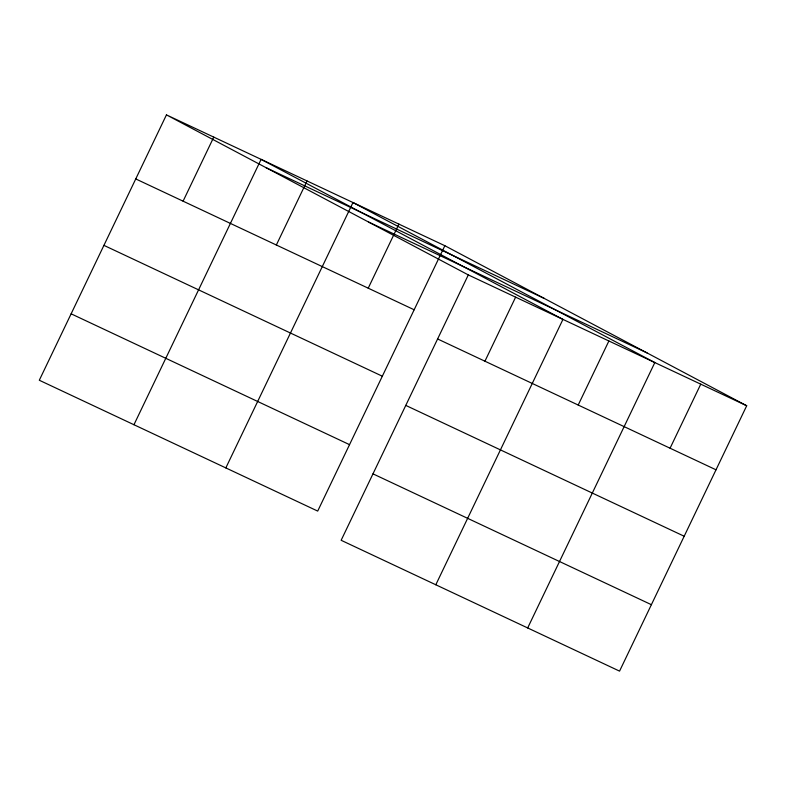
<?xml version="1.0" encoding="UTF-8"?>
<svg xmlns="http://www.w3.org/2000/svg" width="786" height="786" viewBox="0 0 786 786"><rect width="100%" height="100%" fill="white"/><g stroke="black" fill="none" stroke-linecap="round" stroke-linejoin="round"><path stroke-width="1.18" d="M166.445 114.874L39.3 380.247L317.701 511.087L444.856 245.713L166.445 114.874L468.299 274.913L746.7 405.753L619.555 671.126L341.144 540.287L468.299 274.913M183.089 201.177L213.772 137.118M133.954 424.735L261.099 159.362L562.953 319.391L435.808 584.774M276.348 245.006L307.041 180.947M225.828 467.916L352.983 202.542L654.826 362.572L527.681 627.945M368.221 288.177L398.915 224.128M484.933 361.206L515.626 297.157M578.201 405.036L608.885 340.986M670.075 448.216L700.758 384.158M266.051 167.683L544.462 298.523M368.683 222.104L647.094 352.934M135.752 178.933L414.163 309.772M437.606 338.963L716.007 469.802M103.929 245.37L382.33 376.209M405.773 405.399L684.184 536.239M71.133 313.82L349.534 444.65M372.977 473.85L651.388 604.689M444.856 245.713L746.7 405.753"/></g></svg>
